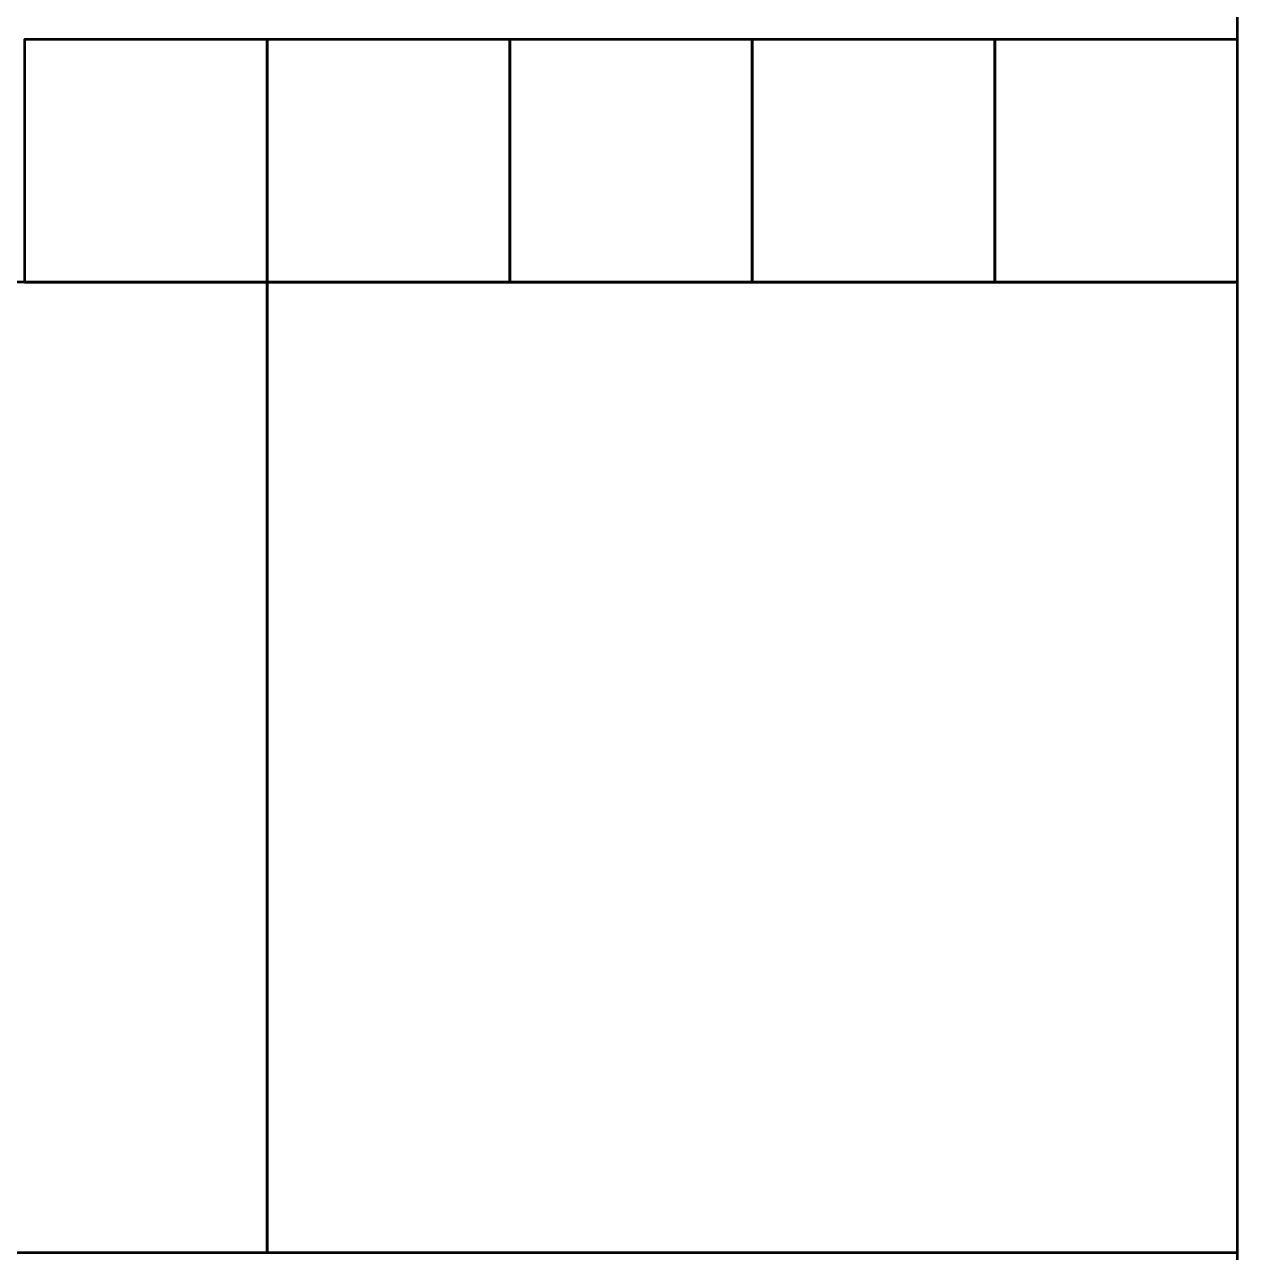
# Model space of a CAD drawing. Header units: centimetres. Extents: x -206 to 200, y -220 to 221.
# Drawn here: x -140.46 to -117.75, y 53.49 to 76.47 of the extents above; entities that cross this region are included whole.
import ezdxf

# ---------------------------------------------------------------- set-up
doc = ezdxf.new("R2010")
doc.units = ezdxf.units.CM
doc.header["$MEASUREMENT"] = 0
doc.layers.add('Layer 1', color=7, linetype='Continuous')

msp = doc.modelspace()

# ---------------------------------------------------------------- linework, layer by layer
at = {"layer": 'Layer 1', "color": 4, "lineweight": 53}
msp.add_lwpolyline([(-172.25, 27.75), (-117.75, 27.75), (-117.75, 82.25), (-172.25, 82.25), (-172.25, 27.75)], close=True, dxfattribs=at)
at = {"layer": 'Layer 1', "lineweight": 53}
for points in [[(-140.4585, 71.65274), (-135.91684, 71.65274), (-135.91684, 76.1944), (-140.4585, 76.1944), (-140.4585, 71.65274)], [(-135.9168, 71.65274), (-131.37514, 71.65274), (-131.37514, 76.1944), (-135.9168, 76.1944), (-135.9168, 71.65274)], [(-131.3751, 71.65274), (-126.83344, 71.65274), (-126.83344, 76.1944), (-131.3751, 76.1944), (-131.3751, 71.65274)], [(-126.8334, 71.65274), (-122.29174, 71.65274), (-122.29174, 76.1944), (-126.8334, 76.1944), (-126.8334, 71.65274)], [(-122.2917, 71.65274), (-117.75004, 71.65274), (-117.75004, 76.1944), (-122.2917, 76.1944), (-122.2917, 71.65274)], [(-154.08403, 53.48577), (-135.91703, 53.48577), (-135.91703, 71.65273), (-154.08403, 71.65273), (-154.08403, 53.48577)], [(-135.91703, 53.48577), (-117.75003, 53.48577), (-117.75003, 71.65273), (-135.91703, 71.65273), (-135.91703, 53.48577)]]:
    msp.add_lwpolyline(points, close=True, dxfattribs=at)

doc.saveas('drawing.dxf')
